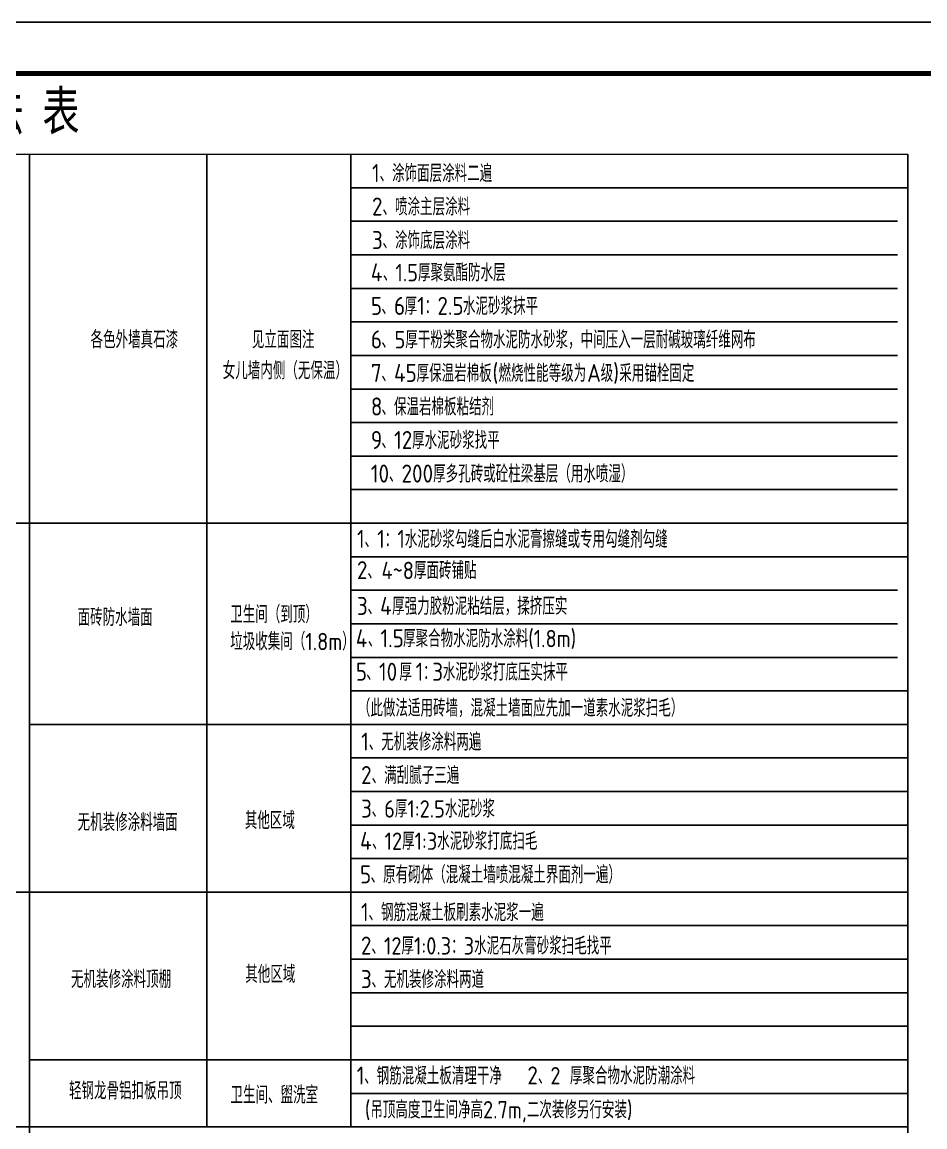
# Model space of a CAD drawing. Extents: x -695846 to 822170, y -413475 to 397179.
# Drawn here: x 620884 to 638414, y 47024 to 68491 of the extents above; entities that cross this region are included whole.
import ezdxf

# ---------------------------------------------------------------- set-up
doc = ezdxf.new("R2010")
doc.units = 0
doc.header["$LTSCALE"] = 1000
doc.header["$MEASUREMENT"] = 0
doc.layers.add('PUB_TEXT', color=7, linetype='Continuous')
doc.layers.add('T-图框-175', color=175, linetype='Continuous')
doc.styles.add('-仿宋_GB2312', font='', dxfattribs={"width": 0.8})
doc.styles.get("Standard").update_dxf_attribs({"font": 'gbenor.shx', "bigfont": 'gbcbig.shx'})
doc.styles.get('-仿宋_GB2312').set_extended_font_data('SimSun')

msp = doc.modelspace()

# ---------------------------------------------------------------- linework, layer by layer
at = {"linetype": 'Continuous'}
for p, q in [((621030, 65923), (621030, 40507)), ((627266, 65923), (627266, 47024))]:
    msp.add_line(p, q, dxfattribs=at)
at = {"linetype": 'Continuous', "const_width": 30}
for points in [[(599563, 65923), (638084, 65923)], [(618823, 58754), (638084, 58754)], [(618823, 47024), (638084, 47024)]]:
    msp.add_lwpolyline(points, dxfattribs=at)
at = {"linetype": 'Continuous'}
for points in [[(624469, 65923), (624469, 47024)], [(638084, 65923), (638084, 34641)], [(627266, 65271), (638084, 65271)], [(627266, 64620), (637884, 64620)], [(627266, 63968), (637884, 63968)], [(627266, 63316), (637884, 63316)], [(627266, 62664), (637884, 62664)], [(627266, 62013), (637884, 62013)], [(627266, 61361), (637884, 61361)], [(627266, 60709), (637884, 60709)], [(627266, 60058), (637884, 60058)], [(627266, 59406), (637884, 59406)], [(627266, 58103), (638084, 58103)], [(627266, 57451), (637884, 57451)], [(627266, 56799), (637884, 56799)], [(627266, 56147), (637884, 56147)], [(627266, 55496), (638084, 55496)], [(621030, 54844), (638084, 54844)], [(627266, 54192), (638084, 54192)], [(627266, 53541), (638084, 53541)], [(627266, 52889), (638084, 52889)], [(627266, 52237), (638084, 52237)], [(618823, 51586), (638084, 51586)], [(627266, 51586), (638084, 51586)], [(627266, 50934), (638084, 50934)], [(627266, 50282), (638084, 50282)], [(627266, 49630), (638084, 49630)], [(627266, 48979), (638084, 48979)], [(621030, 48327), (638084, 48327)], [(627266, 48327), (638084, 48327)], [(627266, 47675), (638084, 47675)], [(627266, 47675), (638084, 47675)], [(618823, 47024), (638084, 47024)], [(618823, 47024), (638084, 47024)]]:
    msp.add_lwpolyline(points, dxfattribs=at)
at = {"layer": 'T-图框-175'}
msp.add_lwpolyline([(593020, 26491), (652420, 26491), (652420, 68491), (593020, 68491)], close=True, dxfattribs=at)
at = {"layer": 'T-图框-175', "const_width": 100}
msp.add_lwpolyline([(595520, 27491), (651420, 27491), (651420, 67491), (595520, 67491)], close=True, dxfattribs=at)

# ---------------------------------------------------------------- texts
at = {"layer": 'PUB_TEXT', "style": '-仿宋_GB2312', "width": 0.7}
msp.add_text('装 饰 详 细 做 法 表', height=755.27, dxfattribs=at).set_placement((614793, 66389))
at = {"layer": 'PUB_TEXT', "color": 0}
for s, height, p in [('1', 350, (627678, 65384)), ('、涂饰面层涂料二遍', 337.6, (627824, 65384)), ('2', 350, (627678, 64733)), ('、喷涂主层涂料', 337.6, (627882, 64733)), ('3', 350, (627678, 64081)), ('、涂饰底层涂料', 337.6, (627882, 64081)), ('4', 350, (627656, 63454)), ('、1.5厚聚氨酯防水层', 337.59, (627890, 63454)), ('5', 350, (627656, 62802)), ('6', 350, (628106, 62802)), ('厚', 338, (628310, 62802)), ('1', 350, (628556, 62802)), ('2.5', 350, (628948, 62802)), ('水泥砂浆抹平', 337.6, (629444, 62802)), ('、', 338, (627861, 62802)), ('：', 338, (628702, 62802)), ('各色外墙真石漆', 337.6, (622213, 62152)), ('见立面图注', 337.6, (625346, 62152)), ('6', 350, (627656, 62151)), ('5厚干粉类聚合物水泥防水砂浆，中间压入一层耐碱玻璃纤维网布 ', 337.59, (628116, 62151)), ('、', 338, (627861, 62151)), ('女儿墙内侧（无保温）', 337.6, (624780, 61550)), ('7', 350, (627656, 61499)), ('45', 350, (628106, 61499)), ('厚保温岩棉板', 337.6, (628544, 61499)), ('(', 350, (630018, 61499)), ('燃烧性能等级为', 337.6, (630135, 61499)), ('A', 350, (631855, 61499)), ('级', 338, (632118, 61499)), (')', 350, (632363, 61499)), ('采用锚栓固定', 337.6, (632480, 61499)), ('、', 338, (627861, 61499)), ('8', 350, (627656, 60847)), ('、保温岩棉板粘结剂', 337.6, (627861, 60847)), ('9', 350, (627656, 60196)), ('12', 350, (628107, 60196)), ('厚水泥砂浆找平', 337.6, (628457, 60196)), ('、', 338, (627862, 60196)), ('厚多孔砖或砼柱梁基层（用水喷湿）', 337.59, (628865, 59544)), ('10', 350, (627656, 59544)), ('200', 350, (628252, 59544)), ('、', 338, (628006, 59544)), ('1', 350, (627386, 58274)), ('1', 350, (627778, 58274)), ('1', 350, (628169, 58274)), ('水泥砂浆勾缝后白水泥膏擦缝或专用勾缝剂勾缝', 337.59, (628315, 58274)), ('、', 338, (627532, 58274)), ('：', 338, (627924, 58274)), ('2', 350, (627386, 57667)), ('4~8厚面砖铺贴', 337.6, (627863, 57667)), ('、', 338, (627590, 57667)), ('3', 350, (627386, 56972)), ('4', 350, (627835, 56972)), ('厚强力胶粉泥粘结层，揉挤压实', 337.59, (628069, 56972)), ('面砖防水墙面', 337.6, (621961, 56757)), ('卫生间（到顶）', 337.6, (624925, 56812)), ('、', 338, (627590, 56972)), ('4', 350, (627364, 56344)), ('1.5', 350, (627843, 56344)), ('厚聚合物水泥防水涂料(1.8m)', 337.59, (628281, 56344)), ('垃圾收集间（1.8m）', 337.59, (624925, 56286)), ('、', 338, (627598, 56344)), ('5', 350, (627364, 55693)), ('10', 350, (627814, 55693)), ('厚', 338, (628211, 55693)), ('1', 350, (628525, 55693)), ('3', 350, (628848, 55693)), ('水泥砂浆打底压实抹平', 337.6, (629053, 55693)), ('：', 338, (628671, 55693)), ('、', 338, (627568, 55693)), ('（此做法适用砖墙，混凝土墙面应先加一道素水泥浆扫毛）', 337.59, (627404, 54994)), ('1', 350, (627468, 54336)), ('、无机装修涂料两遍', 337.6, (627614, 54336)), ('2', 350, (627467, 53686)), ('、满刮腻子三遍', 337.6, (627671, 53686)), ('3', 350, (627467, 53034)), ('、6厚1:2.5水泥砂浆', 337.59, (627671, 53034)), ('无机装修涂料墙面', 337.6, (621961, 52774)), ('其他区域', 337.6, (625209, 52810)), ('4', 350, (627446, 52407)), ('、12厚1:3水泥砂浆打底扫毛', 337.59, (627679, 52407)), ('5', 350, (627446, 51755)), ('、原有砌体（混凝土墙喷混凝土界面剂一遍）', 337.59, (627650, 51755)), ('1', 350, (627464, 51023)), ('、钢筋混凝土板刷素水泥浆一遍', 337.59, (627610, 51023)), ('2', 350, (627463, 50372)), ('、12厚1:0.3：3水泥石灰膏砂浆扫毛找平', 337.59, (627667, 50372)), ('无机装修涂料顶棚', 337.6, (621833, 49723)), ('其他区域', 337.6, (625217, 49821)), ('3', 350, (627463, 49720)), ('、无机装修涂料两道', 337.6, (627667, 49720)), ('1', 350, (627381, 47847)), ('、钢筋混凝土板清理干净', 337.59, (627527, 47847)), ('2', 350, (630695, 47849)), ('、2 厚聚合物水泥防潮涂料', 337.59, (630899, 47849)), ('轻钢龙骨铝扣板吊顶', 337.6, (621794, 47556)), ('卫生间、盥洗室', 337.6, (624930, 47475)), ('(吊顶高度卫生间净高2.7m,二次装修另行安装)', 337.59, (627539, 47188))]:
    msp.add_text(s, height=height, dxfattribs=at).set_placement(p)

doc.saveas('drawing.dxf')
